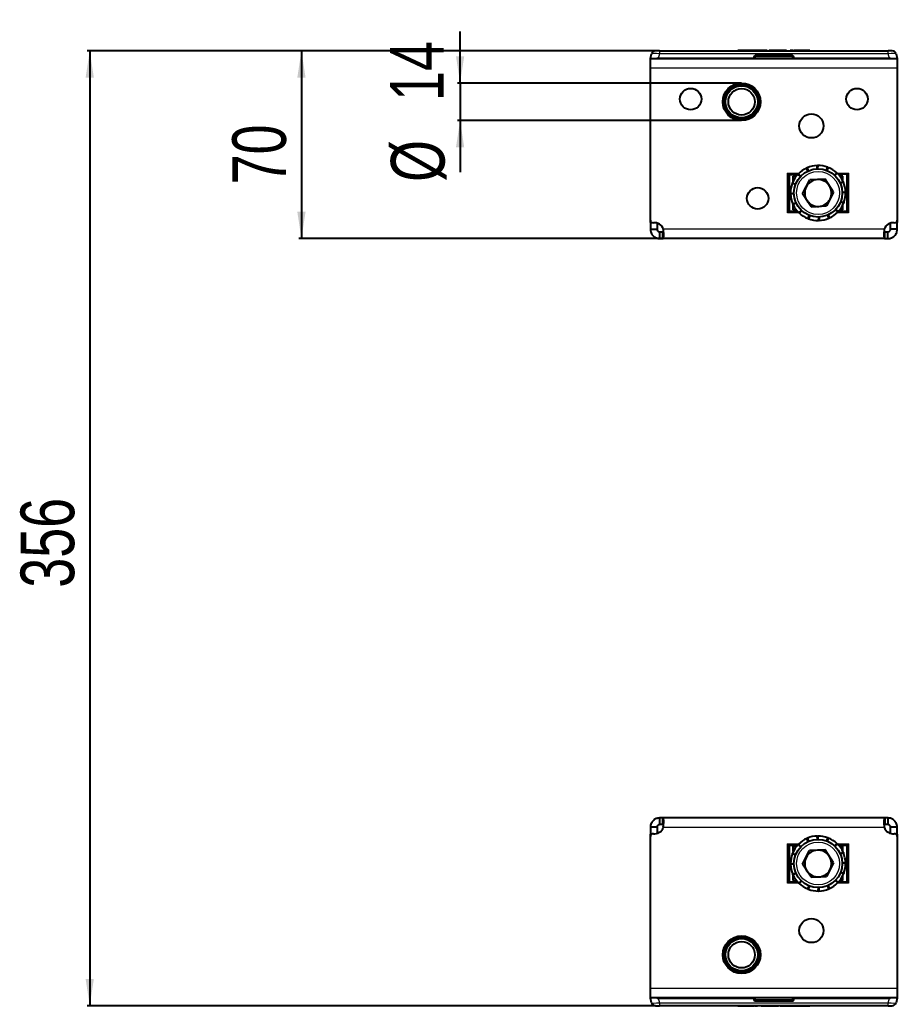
# Model space of a CAD drawing. Header units: millimetres. Extents: x -438 to 3468, y -470 to 660.
# Drawn here: x -438.4 to -111.4, y -469.5 to -101.7 of the extents above; entities that cross this region are included whole.
import ezdxf

# ---------------------------------------------------------------- set-up
doc = ezdxf.new("R2010")
doc.units = ezdxf.units.MM
doc.layers.add('FORMAT', color=7, linetype='Continuous')
doc.styles.add('SLDTEXTSTYLE0', font='TXT', dxfattribs={"width": 0.75})
doc.dimstyles.new('SLDDIMSTYLE0', dxfattribs={"dimtxt": 20, "dimasz": 10, "dimexe": 0, "dimexo": 0.0625, "dimgap": 5, "dimtad": 2, "dimdec": 1, "dimrnd": 1e-09, "dimzin": 12, "dimdsep": 46, "dimtxsty": 'SLDTEXTSTYLE0', "dimsah": 1, "dimcen": 0.09, "dimadec": 0, "dimazin": 3, "dimtfac": 1, "dimtofl": 0, "dimtmove": 0, "dimatfit": 3, "dimfxl": 0, "dimfrac": 2, "dimtolj": 1, "dimtzin": 12, "dimarcsym": 0})
doc.dimstyles.new('SLDDIMSTYLE1', dxfattribs={"dimtxt": 20, "dimasz": 10, "dimexe": 0, "dimexo": 0.0625, "dimgap": 5, "dimtad": 2, "dimdec": 1, "dimrnd": 1e-09, "dimzin": 12, "dimdsep": 46, "dimtxsty": 'SLDTEXTSTYLE0', "dimsah": 1, "dimcen": 0.09, "dimadec": 0, "dimazin": 3, "dimtfac": 1, "dimtmove": 0, "dimatfit": 0, "dimfxl": 0, "dimfrac": 2, "dimtolj": 1, "dimtzin": 12, "dimarcsym": 0})

# ---------------------------------------------------------------- blocks, each defined once
blk = doc.blocks.new('_D_6')
at = {"layer": 'FORMAT'}
for p, q in [((-201.53, -113.3), (-334.43, -113.3)), ((-333.43, -113.3), (-333.43, -183.3)), ((-198.84, -183.3), (-334.43, -183.3))]:
    blk.add_line(p, q, dxfattribs=at)
for points in [[(-333.43, -113.3), (-334.97, -123.3), (-331.89, -123.3)], [(-333.43, -183.3), (-331.89, -173.3), (-334.97, -173.3)]]:
    blk.add_solid(points, dxfattribs=at)
at = {"layer": 'FORMAT', "insert": (-359.21, -163.07), "char_height": 20, "attachment_point": 1, "rotation": 90, "style": 'SLDTEXTSTYLE0'}
blk.add_mtext('70', dxfattribs=at)
blk = doc.blocks.new('_D_7')
at = {"layer": 'FORMAT'}
for p, q in [((-201.53, -113.3), (-413.31, -113.3)), ((-412.31, -113.3), (-412.31, -469.3)), ((-201.53, -469.3), (-413.31, -469.3))]:
    blk.add_line(p, q, dxfattribs=at)
for points in [[(-412.31, -113.3), (-413.85, -123.3), (-410.77, -123.3)], [(-412.31, -469.3), (-410.77, -459.3), (-413.85, -459.3)]]:
    blk.add_solid(points, dxfattribs=at)
at = {"layer": 'FORMAT', "insert": (-438.09, -313.46), "char_height": 20, "attachment_point": 1, "rotation": 90, "style": 'SLDTEXTSTYLE0'}
blk.add_mtext('356', dxfattribs=at)
blk = doc.blocks.new('_D_8')
at = {"layer": 'FORMAT'}
for p, q in [((-274.31, -125.3), (-274.31, -106.07)), ((-169.43, -125.3), (-275.31, -125.3)), ((-274.31, -125.3), (-274.31, -139.3)), ((-169.43, -139.3), (-275.31, -139.3)), ((-274.31, -139.3), (-274.31, -158.53))]:
    blk.add_line(p, q, dxfattribs=at)
for points in [[(-274.31, -125.3), (-272.77, -115.3), (-275.85, -115.3)], [(-274.31, -139.3), (-275.85, -149.3), (-272.77, -149.3)]]:
    blk.add_solid(points, dxfattribs=at)
at = {"layer": 'FORMAT', "char_height": 20, "attachment_point": 1, "rotation": 90, "style": 'SLDTEXTSTYLE0'}
for s, insert in [('14', (-300.39, -131.99)), ('%%c', (-300.09, -162.16))]:
    blk.add_mtext(s, dxfattribs=dict(at, insert=insert))

msp = doc.modelspace()

# ---------------------------------------------------------------- linework, layer by layer
at = {"color": 7, "linetype": 'Continuous', "lineweight": 25}
for p, q in [((-200.07, -113.3), (-201.52, -113.3)), ((-200.07, -113.3), (-114.77, -113.3)), ((-170.85, -113.1), (-170.85, -113.3)), ((-165.19, -113.1), (-165.13, -113.1)), ((-165.13, -113.1), (-165.13, -113.3)), ((-165.13, -113.1), (-164, -113.1)), ((-164, -113.1), (-164, -113.3)), ((-164, -113.1), (-161.34, -113.1)), ((-161.34, -113.1), (-161.34, -113.3)), ((-161.34, -113.1), (-159.85, -113.1)), ((-159.85, -113.1), (-159.85, -113.3)), ((-159.04, -113.07), (-159.04, -113.3)), ((-155.57, -113.1), (-152.74, -113.1)), ((-152.74, -113.1), (-152.74, -113.3)), ((-151.6, -113.1), (-151.6, -113.3)), ((-151.34, -113.1), (-151.34, -113.3)), ((-150.11, -113.1), (-150.11, -113.3)), ((-149.67, -113.1), (-144.43, -113.1)), ((-143.99, -113.1), (-143.99, -113.3)), ((-113.32, -113.3), (-114.77, -113.3)), ((-203.42, -116.1), (-202.97, -114.41)), ((-203.42, -116.3), (-203.42, -116.1)), ((-203.42, -119.8), (-203.42, -116.3)), ((-111.42, -116.3), (-203.42, -116.3)), ((-164.92, -116.1), (-200.52, -116.1)), ((-164.92, -115.6), (-164.92, -116.1)), ((-164.92, -116.3), (-164.92, -116.1)), ((-150.42, -115.1), (-164.42, -115.1)), ((-149.92, -116.1), (-149.92, -115.6)), ((-114.32, -116.1), (-149.92, -116.1)), ((-149.92, -116.3), (-149.92, -116.1)), ((-111.87, -114.41), (-111.42, -116.1)), ((-111.42, -116.1), (-111.42, -116.3)), ((-111.42, -116.3), (-111.42, -119.8)), ((-203.42, -176.4), (-203.42, -119.8)), ((-111.42, -119.8), (-111.42, -176.4)), ((-144.68, -158.12), (-145.2, -156.98)), ((-144.97, -156.88), (-144.57, -158.07)), ((-141.26, -157.3), (-141.31, -156.05)), ((-141.06, -156.05), (-141.14, -157.3)), ((-137.8, -157.86), (-137.36, -156.68)), ((-137.13, -156.77), (-137.68, -157.9)), ((-151.92, -159.3), (-152.27, -158.95)), ((-151.92, -159.3), (-151.92, -173.3)), ((-148.41, -159.3), (-151.92, -159.3)), ((-151.57, -159.65), (-151.92, -159.3)), ((-150.17, -161.88), (-150.17, -160)), ((-149.01, -160), (-150.17, -160)), ((-147.52, -160.18), (-148.44, -159.33)), ((-148.27, -159.15), (-147.44, -160.09)), ((-147.92, -159.55), (-147.92, -159.81)), ((-146.69, -166.58), (-144.05, -161.44)), ((-138.28, -161.16), (-144.05, -161.44)), ((-135.15, -166.02), (-138.28, -161.16)), ((-134.8, -159.69), (-133.96, -158.78)), ((-133.77, -158.95), (-134.71, -159.78)), ((-129.92, -159.3), (-133.43, -159.3)), ((-131.67, -160), (-132.84, -160)), ((-131.67, -161.88), (-131.67, -160)), ((-129.57, -158.95), (-129.92, -159.3)), ((-129.92, -159.3), (-129.92, -173.3)), ((-149.36, -163.17), (-150.53, -162.74)), ((-150.44, -162.5), (-149.32, -163.05)), ((-132.74, -162.54), (-131.61, -162.02)), ((-131.51, -162.24), (-132.69, -162.65)), ((-151.17, -166.44), (-149.92, -166.51)), ((-149.92, -166.64), (-151.16, -166.69)), ((-143.56, -171.43), (-146.69, -166.58)), ((-135.15, -166.02), (-137.8, -171.15)), ((-131.93, -165.95), (-130.68, -165.91)), ((-130.67, -166.16), (-131.92, -166.08)), ((-150.34, -170.35), (-149.15, -169.94)), ((-149.1, -170.06), (-150.24, -170.58)), ((-150.17, -172.6), (-150.17, -170.71)), ((-150.17, -172.6), (-149.01, -172.6)), ((-148.07, -173.64), (-147.13, -172.81)), ((-143.56, -171.43), (-137.8, -171.15)), ((-133.57, -173.44), (-134.41, -172.51)), ((-134.32, -172.41), (-133.4, -173.26)), ((-133.92, -173.05), (-133.92, -172.78)), ((-132.84, -172.6), (-131.67, -172.6)), ((-131.4, -170.09), (-132.53, -169.54)), ((-132.48, -169.42), (-131.31, -169.86)), ((-131.67, -172.6), (-131.67, -170.71)), ((-203.42, -177.29), (-203.42, -176.4)), ((-151.92, -173.3), (-152.27, -173.65)), ((-151.57, -172.95), (-151.92, -173.3)), ((-151.92, -173.3), (-148.41, -173.3)), ((-147.04, -172.9), (-147.89, -173.82)), ((-144.71, -175.82), (-144.16, -174.69)), ((-144.05, -174.74), (-144.48, -175.91)), ((-140.78, -176.55), (-140.7, -175.29)), ((-140.58, -175.29), (-140.53, -176.54)), ((-136.87, -175.71), (-137.28, -174.53)), ((-137.16, -174.47), (-136.64, -175.61)), ((-129.92, -173.3), (-133.43, -173.3)), ((-129.92, -173.3), (-130.27, -172.95)), ((-129.57, -173.65), (-129.92, -173.3)), ((-111.42, -176.4), (-111.42, -177.29)), ((-203.42, -177.29), (-203.42, -179.8)), ((-203.42, -179.8), (-200.92, -179.8)), ((-200.92, -177.51), (-200.92, -179.8)), ((-113.92, -179.8), (-113.92, -177.51)), ((-111.42, -179.8), (-113.92, -179.8)), ((-111.42, -179.8), (-111.42, -177.29)), ((-199.92, -183.3), (-199.92, -180.8)), ((-199.92, -180.8), (-198.83, -180.8)), ((-199.92, -183.3), (-198.83, -183.3)), ((-198.83, -183.3), (-198.83, -180.8)), ((-116.01, -183.3), (-198.83, -183.3)), ((-116.01, -183.3), (-116.01, -180.8)), ((-116.01, -180.8), (-114.92, -180.8)), ((-116.01, -183.3), (-114.92, -183.3)), ((-114.92, -183.3), (-114.92, -180.8)), ((-199.92, -401.8), (-199.92, -399.3)), ((-198.83, -399.3), (-199.92, -399.3)), ((-198.83, -401.8), (-198.83, -399.3)), ((-116.01, -399.3), (-198.83, -399.3)), ((-116.01, -399.3), (-116.01, -401.8)), ((-114.92, -399.3), (-116.01, -399.3)), ((-114.92, -399.3), (-114.92, -401.8)), ((-200.92, -402.8), (-203.42, -402.8)), ((-203.42, -402.8), (-203.42, -405.3)), ((-200.92, -402.8), (-200.92, -405.08)), ((-198.83, -401.8), (-199.92, -401.8)), ((-114.92, -401.8), (-116.01, -401.8)), ((-111.42, -402.8), (-113.92, -402.8)), ((-113.92, -405.08), (-113.92, -402.8)), ((-111.42, -405.3), (-111.42, -402.8)), ((-203.42, -406.2), (-203.42, -405.3)), ((-203.42, -462.8), (-203.42, -406.2)), ((-144.61, -408.09), (-145.12, -406.95)), ((-144.89, -406.85), (-144.49, -408.04)), ((-141.19, -407.3), (-141.22, -406.05)), ((-140.97, -406.05), (-141.06, -407.3)), ((-137.72, -407.88), (-137.28, -406.72)), ((-137.05, -406.81), (-137.61, -407.93)), ((-111.42, -405.3), (-111.42, -406.2)), ((-111.42, -406.2), (-111.42, -462.8)), ((-151.92, -409.3), (-152.27, -408.95)), ((-151.92, -409.3), (-151.92, -423.3)), ((-148.41, -409.3), (-151.92, -409.3)), ((-151.57, -409.65), (-151.92, -409.3)), ((-150.17, -411.88), (-150.17, -410)), ((-149.01, -410), (-150.17, -410)), ((-147.47, -410.12), (-148.38, -409.27)), ((-148.27, -409.3), (-148.35, -409.3)), ((-148.21, -409.09), (-147.38, -410.03)), ((-147.92, -409.55), (-147.92, -409.7)), ((-147.34, -409.99), (-147.92, -409.65)), ((-147.35, -410), (-147.6, -410)), ((-146.69, -416.6), (-144.07, -411.46)), ((-138.3, -411.15), (-144.07, -411.46)), ((-135.16, -415.99), (-138.3, -411.15)), ((-134.75, -409.75), (-133.89, -408.84)), ((-133.71, -409.01), (-134.66, -409.83)), ((-133.43, -409.3), (-129.92, -409.3)), ((-131.67, -410), (-132.84, -410)), ((-131.67, -411.88), (-131.67, -410)), ((-129.92, -409.3), (-130.27, -409.65)), ((-129.57, -408.95), (-129.92, -409.3)), ((-129.92, -409.3), (-129.92, -423.3)), ((-149.33, -413.1), (-150.5, -412.65)), ((-150.41, -412.42), (-149.29, -412.98)), ((-132.71, -412.61), (-131.57, -412.1)), ((-131.47, -412.33), (-132.66, -412.72)), ((-151.17, -416.35), (-149.92, -416.44)), ((-149.92, -416.56), (-151.17, -416.6)), ((-143.54, -421.44), (-146.69, -416.6)), ((-135.16, -415.99), (-137.78, -421.14)), ((-131.93, -416.03), (-130.68, -415.99)), ((-130.67, -416.24), (-131.92, -416.16)), ((-151.57, -422.95), (-151.92, -423.3)), ((-150.37, -420.27), (-149.18, -419.87)), ((-149.13, -419.98), (-150.27, -420.5)), ((-150.17, -422.6), (-150.17, -420.71)), ((-150.17, -422.6), (-149.01, -422.6)), ((-148.13, -423.58), (-147.19, -422.76)), ((-147.1, -422.85), (-147.95, -423.75)), ((-143.54, -421.44), (-137.78, -421.14)), ((-134.5, -422.61), (-133.92, -422.94)), ((-134.49, -422.6), (-134.24, -422.6)), ((-133.64, -423.51), (-134.46, -422.56)), ((-134.37, -422.47), (-133.46, -423.33)), ((-133.92, -423.05), (-133.92, -422.9)), ((-132.84, -422.6), (-131.67, -422.6)), ((-131.43, -420.17), (-132.55, -419.61)), ((-132.51, -419.49), (-131.34, -419.94)), ((-131.67, -422.6), (-131.67, -420.71)), ((-129.92, -423.3), (-130.27, -422.95)), ((-151.92, -423.3), (-152.27, -423.65)), ((-151.92, -423.3), (-148.41, -423.3)), ((-144.8, -425.79), (-144.24, -424.66)), ((-144.12, -424.71), (-144.56, -425.88)), ((-140.87, -426.55), (-140.78, -425.3)), ((-140.66, -425.29), (-140.62, -426.54)), ((-136.95, -425.75), (-137.35, -424.56)), ((-137.23, -424.51), (-136.72, -425.65)), ((-133.5, -423.3), (-133.57, -423.3)), ((-129.92, -423.3), (-133.43, -423.3)), ((-129.57, -423.65), (-129.92, -423.3)), ((-203.42, -466.3), (-203.42, -462.8)), ((-111.42, -462.8), (-111.42, -466.3)), ((-203.42, -466.5), (-203.42, -466.3)), ((-203.42, -466.3), (-111.42, -466.3)), ((-202.97, -468.18), (-203.42, -466.5)), ((-200.52, -466.5), (-164.92, -466.5)), ((-164.92, -466.3), (-164.92, -466.5)), ((-164.92, -466.5), (-164.92, -467)), ((-149.92, -466.3), (-149.92, -466.5)), ((-149.92, -467), (-149.92, -466.5)), ((-149.92, -466.5), (-114.32, -466.5)), ((-111.42, -466.5), (-111.87, -468.18)), ((-111.42, -466.3), (-111.42, -466.5)), ((-201.52, -469.3), (-200.07, -469.3)), ((-114.77, -469.3), (-200.07, -469.3)), ((-170.85, -469.5), (-170.85, -469.3)), ((-165.17, -469.5), (-170.41, -469.5)), ((-164.74, -469.5), (-164.74, -469.3)), ((-164.42, -467.5), (-150.42, -467.5)), ((-163.5, -469.5), (-163.5, -469.3)), ((-163.25, -469.5), (-163.25, -469.3)), ((-162.1, -469.5), (-162.1, -469.3)), ((-159.28, -469.5), (-162.1, -469.5)), ((-155.81, -469.52), (-155.81, -469.3)), ((-155, -469.5), (-155, -469.3)), ((-153.51, -469.5), (-155, -469.5)), ((-153.51, -469.5), (-153.51, -469.3)), ((-150.84, -469.5), (-153.51, -469.5)), ((-150.84, -469.5), (-150.84, -469.3)), ((-149.71, -469.5), (-150.84, -469.5)), ((-149.71, -469.5), (-149.71, -469.3)), ((-149.65, -469.5), (-149.71, -469.5)), ((-143.99, -469.5), (-143.99, -469.3)), ((-114.77, -469.3), (-113.32, -469.3))]:
    msp.add_line(p, q, dxfattribs=at)
at = {"color": 8, "linetype": 'Continuous', "lineweight": 18}
for p, q in [((-200.07, -113.3), (-200.07, -114.41)), ((-168.74, -113.1), (-168.74, -113.3)), ((-157.93, -113.1), (-157.93, -113.3)), ((-155.57, -113.1), (-155.57, -113.3)), ((-149.67, -113.1), (-149.67, -113.3)), ((-144.43, -113.1), (-144.43, -113.3)), ((-114.77, -114.41), (-114.77, -113.3)), ((-200.07, -114.41), (-200.52, -116.1)), ((-114.77, -114.41), (-200.07, -114.41)), ((-164.42, -115.6), (-164.92, -115.6)), ((-164.42, -115.6), (-164.42, -115.1)), ((-164.42, -115.6), (-164.42, -116.3)), ((-150.42, -115.6), (-164.42, -115.6)), ((-150.42, -115.6), (-150.42, -115.1)), ((-150.42, -116.3), (-150.42, -115.6)), ((-150.42, -115.6), (-149.92, -115.6)), ((-114.32, -116.1), (-114.77, -114.41)), ((-111.42, -119.8), (-203.42, -119.8)), ((-152.27, -173.65), (-152.27, -158.95)), ((-152.27, -158.95), (-148.07, -158.95)), ((-148.72, -159.65), (-151.57, -159.65)), ((-151.57, -159.65), (-151.57, -172.95)), ((-134.11, -158.95), (-129.57, -158.95)), ((-130.27, -172.95), (-130.27, -159.3)), ((-129.57, -158.95), (-129.57, -173.65)), ((-147.73, -173.65), (-152.27, -173.65)), ((-151.57, -172.95), (-148.72, -172.95)), ((-129.57, -173.65), (-133.78, -173.65)), ((-133.12, -172.95), (-130.27, -172.95)), ((-202.86, -177.29), (-203.42, -177.29)), ((-116.25, -179.8), (-198.59, -179.8)), ((-111.42, -177.29), (-111.98, -177.29)), ((-198.59, -402.8), (-116.25, -402.8)), ((-203.42, -405.3), (-202.86, -405.3)), ((-111.98, -405.3), (-111.42, -405.3)), ((-152.27, -408.95), (-148.07, -408.95)), ((-152.27, -423.65), (-152.27, -408.95)), ((-148.72, -409.65), (-151.57, -409.65)), ((-151.57, -409.65), (-151.57, -422.95)), ((-133.99, -408.95), (-129.57, -408.95)), ((-130.27, -409.65), (-133.12, -409.65)), ((-130.27, -422.95), (-130.27, -409.65)), ((-129.57, -408.95), (-129.57, -423.65)), ((-151.57, -422.95), (-148.72, -422.95)), ((-133.12, -422.95), (-130.27, -422.95)), ((-147.85, -423.65), (-152.27, -423.65)), ((-129.57, -423.65), (-133.78, -423.65)), ((-203.42, -462.8), (-111.42, -462.8)), ((-200.52, -466.5), (-200.07, -468.18)), ((-164.42, -467), (-164.92, -467)), ((-164.42, -466.3), (-164.42, -467)), ((-164.42, -467), (-164.42, -467.5)), ((-164.42, -467), (-150.42, -467)), ((-150.42, -467), (-150.42, -466.3)), ((-150.42, -467), (-149.92, -467)), ((-150.42, -467), (-150.42, -467.5)), ((-114.77, -468.18), (-114.32, -466.5)), ((-200.07, -468.18), (-114.77, -468.18)), ((-200.07, -468.18), (-200.07, -469.3)), ((-170.41, -469.5), (-170.41, -469.3)), ((-165.17, -469.5), (-165.17, -469.3)), ((-159.28, -469.5), (-159.28, -469.3)), ((-156.91, -469.5), (-156.91, -469.3)), ((-146.1, -469.5), (-146.1, -469.3)), ((-114.77, -469.3), (-114.77, -468.18))]:
    msp.add_line(p, q, dxfattribs=at)
at = {"color": 7, "linetype": 'Continuous', "lineweight": 25}
for centre, radius in [((-188.42, -131.3), 4), ((-169.42, -132.3), 7), ((-169.42, -132.3), 6.5), ((-169.42, -132.3), 6), ((-169.42, -132.3), 4.93), ((-126.42, -131.3), 4), ((-143.42, -141.3), 4.5), ((-140.92, -166.3), 9), ((-163.42, -168.3), 4), ((-140.92, -416.3), 9), ((-143.42, -441.3), 4.5), ((-169.42, -450.3), 7), ((-169.42, -450.3), 6.5), ((-169.42, -450.3), 6), ((-169.42, -450.3), 4.93)]:
    msp.add_circle(centre, radius, dxfattribs=at)
at = {"color": 8, "linetype": 'Continuous', "lineweight": 18}
for centre, radius in [((-169.42, -132.3), 6.25), ((-140.92, -166.3), 8), ((-140.92, -416.3), 8), ((-169.42, -450.3), 6.25)]:
    msp.add_circle(centre, radius, dxfattribs=at)
at = {"color": 7, "linetype": 'Continuous', "lineweight": 25}
for centre, radius, start, end in [((-201.52, -114.8), 1.5, 90, 165), ((-113.32, -114.8), 1.5, 15, 90), ((-164.42, -115.6), 0.5, 90, 180), ((-150.42, -115.6), 0.5, 0, 90), ((-140.92, -166.3), 10.25, 114.6828, 135.7869), ((-140.92, -166.3), 10.25, 92.1828, 113.2869), ((-140.92, -166.3), 10.25, 69.6828, 90.7869), ((-140.92, -166.3), 10.25, 47.1828, 68.2869), ((-140.92, -166.3), 10.25, 137.1828, 158.2869), ((-140.92, -166.3), 5, 92.7878, 152.7878), ((-140.92, -166.3), 5, 32.7878, 92.7878), ((-140.92, -166.3), 10.25, 24.6828, 45.7869), ((-140.92, -166.3), 10.25, 159.6828, 180.7869), ((-140.92, -166.3), 5, 152.7878, 212.7878), ((-140.92, -166.3), 5, 332.7878, 32.7878), ((-140.92, -166.3), 10.25, 2.1828, 23.2869), ((-140.92, -166.3), 10.25, 182.1828, 203.2869), ((-140.92, -166.3), 5, 212.7878, 272.7878), ((-140.92, -166.3), 5, 272.7878, 332.7878), ((-140.92, -166.3), 10.25, 339.6828, 0.7869), ((-140.92, -166.3), 10.25, 204.6828, 225.7869), ((-140.92, -166.3), 10.25, 317.1828, 338.2869), ((-202.42, -176.4), 1, 180, 276.3794), ((-140.92, -166.3), 10.25, 227.1828, 248.2869), ((-140.92, -166.3), 10.25, 249.6828, 270.7869), ((-140.92, -166.3), 10.25, 272.1828, 293.2869), ((-140.92, -166.3), 10.25, 294.6828, 315.7869), ((-112.42, -176.4), 1, 263.6206, 0), ((-201.92, -180.87), 3.5, 17.8253, 96.3794), ((-112.92, -180.87), 3.5, 83.6206, 162.1747), ((-201.92, -401.73), 3.5, 263.6206, 342.1747), ((-112.92, -401.73), 3.5, 197.8253, 276.3794), ((-202.42, -406.2), 1, 83.6206, 180), ((-140.92, -416.3), 10.25, 114.1868, 135.2909), ((-140.92, -416.3), 10.25, 91.6868, 112.7909), ((-140.92, -416.3), 10.25, 69.1868, 90.2909), ((-140.92, -416.3), 10.25, 46.6868, 67.7909), ((-112.42, -406.2), 1, 0, 96.3794), ((-140.92, -416.3), 10.25, 136.6868, 157.7909), ((-140.92, -416.3), 5, 93.0175, 153.0175), ((-140.92, -416.3), 5, 33.0175, 93.0175), ((-140.92, -416.3), 10.25, 24.1868, 45.2909), ((-140.92, -416.3), 10.25, 159.1868, 180.2909), ((-140.92, -416.3), 5, 153.0175, 213.0175), ((-140.92, -416.3), 5, 333.0175, 33.0175), ((-140.92, -416.3), 10.25, 1.6868, 22.7909), ((-140.92, -416.3), 10.25, 181.6868, 202.7909), ((-140.92, -416.3), 5, 213.0175, 273.0175), ((-140.92, -416.3), 5, 273.0175, 333.0175), ((-140.92, -416.3), 10.25, 339.1868, 0.2909), ((-140.92, -416.3), 10.25, 204.1868, 225.2909), ((-140.92, -416.3), 10.25, 316.6868, 337.7909), ((-140.92, -416.3), 10.25, 226.6868, 247.7909), ((-140.92, -416.3), 10.25, 249.1868, 270.2909), ((-140.92, -416.3), 10.25, 271.6868, 292.7909), ((-140.92, -416.3), 10.25, 294.1868, 315.2909), ((-164.42, -467), 0.5, 180, 270), ((-150.42, -467), 0.5, 270, 0), ((-201.52, -467.8), 1.5, 195, 270), ((-113.32, -467.8), 1.5, 270, 345)]:
    msp.add_arc(centre, radius, start, end, dxfattribs=at)
at = {"color": 8, "linetype": 'Continuous', "lineweight": 18}
for centre, major_axis, start_param, end_param in [((-199.97, -114.8), (3, -0.38), 1.621093, 3.124852), ((-114.88, -114.8), (3, 0.38), 0.016741, 1.520499), ((-199.97, -467.8), (3, 0.38), 3.158333, 4.662092), ((-114.88, -467.8), (3, -0.38), 4.762686, 6.266445)]:
    msp.add_ellipse(centre, major_axis=major_axis, ratio=0.123038, start_param=start_param, end_param=end_param, dxfattribs=at)
at = {"color": 7, "linetype": 'Continuous', "lineweight": 25}
for centre, major_axis, start_param, end_param in [((-203.42, -127.69), (3.1, 11.57), 0.067037, 0.253072), ((-111.42, -127.69), (-3.1, 11.57), 6.030113, 6.216148), ((-203.42, -454.91), (3.1, -11.57), 6.030113, 6.216148), ((-111.42, -454.91), (-3.1, -11.57), 0.067037, 0.253072)]:
    msp.add_ellipse(centre, major_axis=major_axis, ratio=0.250563, start_param=start_param, end_param=end_param, dxfattribs=at)
for points, knots in [([(-170.85, -113.1), (-170.48, -113.1), (-169.79, -113.1), (-169.07, -113.1), (-168.74, -113.1)], [0, 0, 0, 0, 0.5368, 1, 1, 1, 1]), ([(-168.74, -113.1), (-168.24, -113.1), (-167.3, -113.1), (-166.11, -113.1), (-165.38, -113.1), (-165.2, -113.1), (-165.19, -113.1)], [0, 0, 0, 0, 0.381983, 0.713352, 0.984017, 1, 1, 1, 1]), ([(-159.02, -113.1), (-159.02, -113.1), (-159.05, -113.1), (-158.89, -113.1), (-158.53, -113.1), (-158.14, -113.1), (-157.93, -113.1)], [0, 0, 0, 0, 0.061615, 0.333035, 0.637399, 1, 1, 1, 1]), ([(-157.93, -113.1), (-157.77, -113.1), (-157.41, -113.1), (-156.61, -113.1), (-155.98, -113.1), (-155.57, -113.1)], [0, 0, 0, 0, 0.216742, 0.489643, 1, 1, 1, 1]), ([(-151.34, -113.1), (-151.29, -113.1), (-151.18, -113.1), (-150.88, -113.1), (-150.6, -113.1), (-150.39, -113.1), (-150.33, -113.1)], [0, 0, 0, 0, 0.255277, 0.538303, 0.854078, 1, 1, 1, 1]), ([(-151.17, -113.1), (-151.05, -113.1), (-150.81, -113.1), (-150.51, -113.1), (-150.33, -113.1), (-150.33, -113.1)], [0, 0, 0, 0, 0.466249, 0.997338, 1, 1, 1, 1]), ([(-150.11, -113.1), (-150.1, -113.1), (-150.08, -113.1), (-149.97, -113.1), (-149.83, -113.1), (-149.72, -113.1), (-149.67, -113.1)], [0, 0, 0, 0, 0.285248, 0.560563, 0.777151, 1, 1, 1, 1]), ([(-144.43, -113.1), (-144.36, -113.1), (-144.24, -113.1), (-144.1, -113.1), (-144.01, -113.1), (-144, -113.1), (-143.99, -113.1)], [0, 0, 0, 0, 0.281303, 0.555629, 0.773878, 1, 1, 1, 1]), ([(-145.2, -156.98), (-145.16, -156.97), (-145.11, -156.94), (-145.03, -156.91), (-144.99, -156.89), (-144.97, -156.88)], [0, 0, 0, 0, 0.499981, 0.749988, 1, 1, 1, 1]), ([(-141.31, -156.05), (-141.27, -156.05), (-141.21, -156.05), (-141.12, -156.05), (-141.08, -156.05), (-141.06, -156.05)], [0, 0, 0, 0, 0.499981, 0.749988, 1, 1, 1, 1]), ([(-137.36, -156.68), (-137.32, -156.7), (-137.27, -156.72), (-137.19, -156.75), (-137.15, -156.77), (-137.13, -156.77)], [0, 0, 0, 0, 0.499981, 0.749988, 1, 1, 1, 1]), ([(-148.44, -159.33), (-148.41, -159.3), (-148.37, -159.25), (-148.31, -159.19), (-148.28, -159.16), (-148.27, -159.15)], [0, 0, 0, 0, 0.4999808, 0.7499881, 1, 1, 1, 1]), ([(-133.96, -158.78), (-133.92, -158.81), (-133.88, -158.85), (-133.82, -158.91), (-133.79, -158.94), (-133.77, -158.95)], [0, 0, 0, 0, 0.4999808, 0.7499881, 1, 1, 1, 1]), ([(-150.53, -162.74), (-150.52, -162.7), (-150.5, -162.64), (-150.47, -162.56), (-150.45, -162.52), (-150.44, -162.5)], [0, 0, 0, 0, 0.499981, 0.749988, 1, 1, 1, 1]), ([(-131.61, -162.02), (-131.59, -162.05), (-131.57, -162.11), (-131.53, -162.19), (-131.51, -162.23), (-131.51, -162.24)], [0, 0, 0, 0, 0.499981, 0.749988, 1, 1, 1, 1]), ([(-151.16, -166.69), (-151.17, -166.65), (-151.17, -166.58), (-151.17, -166.5), (-151.17, -166.46), (-151.17, -166.44)], [0, 0, 0, 0, 0.499981, 0.749988, 1, 1, 1, 1]), ([(-130.68, -165.91), (-130.68, -165.95), (-130.68, -166.01), (-130.67, -166.09), (-130.67, -166.14), (-130.67, -166.16)], [0, 0, 0, 0, 0.499981, 0.749988, 1, 1, 1, 1]), ([(-150.24, -170.58), (-150.25, -170.54), (-150.28, -170.48), (-150.31, -170.41), (-150.33, -170.37), (-150.34, -170.35)], [0, 0, 0, 0, 0.499981, 0.749988, 1, 1, 1, 1]), ([(-131.31, -169.86), (-131.32, -169.89), (-131.35, -169.95), (-131.38, -170.03), (-131.39, -170.07), (-131.4, -170.09)], [0, 0, 0, 0, 0.499981, 0.749988, 1, 1, 1, 1]), ([(-147.89, -173.82), (-147.92, -173.79), (-147.96, -173.74), (-148.02, -173.69), (-148.05, -173.66), (-148.07, -173.64)], [0, 0, 0, 0, 0.499981, 0.749988, 1, 1, 1, 1]), ([(-144.48, -175.91), (-144.52, -175.89), (-144.58, -175.87), (-144.66, -175.84), (-144.69, -175.83), (-144.71, -175.82)], [0, 0, 0, 0, 0.499981, 0.749988, 1, 1, 1, 1]), ([(-140.53, -176.54), (-140.57, -176.54), (-140.64, -176.54), (-140.72, -176.54), (-140.76, -176.55), (-140.78, -176.55)], [0, 0, 0, 0, 0.499981, 0.749988, 1, 1, 1, 1]), ([(-136.64, -175.61), (-136.68, -175.63), (-136.74, -175.65), (-136.81, -175.69), (-136.85, -175.7), (-136.87, -175.71)], [0, 0, 0, 0, 0.499981, 0.749988, 1, 1, 1, 1]), ([(-133.4, -173.26), (-133.43, -173.29), (-133.47, -173.34), (-133.53, -173.4), (-133.56, -173.43), (-133.57, -173.44)], [0, 0, 0, 0, 0.499981, 0.749988, 1, 1, 1, 1]), ([(-203.42, -179.8), (-203.4, -180.11), (-203.35, -180.7), (-202.95, -181.65), (-202.24, -182.52), (-201.14, -183.17), (-200.34, -183.25), (-199.92, -183.3)], [0, 0, 0, 0, 0.17084, 0.319217, 0.548103, 0.767822, 1, 1, 1, 1]), ([(-200.92, -179.8), (-200.91, -179.89), (-200.9, -180.05), (-200.81, -180.28), (-200.69, -180.44), (-200.56, -180.57), (-200.42, -180.67), (-200.2, -180.77), (-200.04, -180.79), (-199.92, -180.8)], [0, 0, 0, 0, 0.154359, 0.287283, 0.400435, 0.496544, 0.604314, 0.723151, 1, 1, 1, 1]), ([(-198.83, -183.3), (-198.78, -183.28), (-198.68, -183.25), (-198.54, -182.96), (-198.43, -182.5), (-198.42, -181.87), (-198.44, -181.26), (-198.49, -180.55), (-198.56, -180.05), (-198.59, -179.8)], [0, 0, 0, 0, 0.144067, 0.271276, 0.474907, 0.597997, 0.726338, 0.860245, 1, 1, 1, 1]), ([(-116.25, -179.8), (-116.28, -180.09), (-116.34, -180.64), (-116.41, -181.55), (-116.43, -182.43), (-116.29, -183.15), (-116.11, -183.25), (-116.01, -183.3)], [0, 0, 0, 0, 0.16069, 0.301312, 0.521951, 0.753573, 1, 1, 1, 1]), ([(-114.92, -180.8), (-114.79, -180.78), (-114.58, -180.76), (-114.31, -180.6), (-114.13, -180.43), (-114.02, -180.24), (-113.94, -180.03), (-113.93, -179.88), (-113.92, -179.8)], [0, 0, 0, 0, 0.296302, 0.497469, 0.615497, 0.73607, 0.863114, 1, 1, 1, 1]), ([(-114.92, -183.3), (-114.47, -183.25), (-113.66, -183.16), (-112.75, -182.59), (-112.16, -181.99), (-111.76, -181.36), (-111.48, -180.61), (-111.44, -180.07), (-111.42, -179.8)], [0, 0, 0, 0, 0.254149, 0.448213, 0.574908, 0.708872, 0.850468, 1, 1, 1, 1]), ([(-199.92, -399.3), (-200.38, -399.35), (-201.18, -399.44), (-202.09, -400.01), (-202.68, -400.61), (-203.08, -401.24), (-203.37, -401.98), (-203.4, -402.52), (-203.42, -402.8)], [0, 0, 0, 0, 0.2541487, 0.4482127, 0.5749082, 0.7088724, 0.8504677, 1, 1, 1, 1]), ([(-198.59, -402.8), (-198.56, -402.5), (-198.5, -401.95), (-198.43, -401.05), (-198.41, -400.17), (-198.55, -399.44), (-198.74, -399.35), (-198.83, -399.3)], [0, 0, 0, 0, 0.16069, 0.301312, 0.521951, 0.753573, 1, 1, 1, 1]), ([(-116.01, -399.3), (-116.06, -399.31), (-116.16, -399.35), (-116.31, -399.63), (-116.41, -400.09), (-116.43, -400.72), (-116.41, -401.33), (-116.35, -402.04), (-116.29, -402.54), (-116.25, -402.8)], [0, 0, 0, 0, 0.144067, 0.271276, 0.474907, 0.597997, 0.726338, 0.860245, 1, 1, 1, 1]), ([(-111.42, -402.8), (-111.45, -402.48), (-111.49, -401.89), (-111.89, -400.94), (-112.6, -400.08), (-113.7, -399.42), (-114.51, -399.34), (-114.92, -399.3)], [0, 0, 0, 0, 0.17084, 0.319217, 0.548103, 0.767822, 1, 1, 1, 1]), ([(-199.92, -401.8), (-200.05, -401.81), (-200.26, -401.83), (-200.53, -401.99), (-200.71, -402.17), (-200.83, -402.35), (-200.91, -402.57), (-200.92, -402.72), (-200.92, -402.8)], [0, 0, 0, 0, 0.296302, 0.497469, 0.615497, 0.73607, 0.863114, 1, 1, 1, 1]), ([(-113.92, -402.8), (-113.93, -402.71), (-113.94, -402.54), (-114.03, -402.32), (-114.15, -402.15), (-114.28, -402.02), (-114.42, -401.93), (-114.64, -401.82), (-114.81, -401.81), (-114.92, -401.8)], [0, 0, 0, 0, 0.154359, 0.287283, 0.400435, 0.496544, 0.604314, 0.723151, 1, 1, 1, 1]), ([(-145.12, -406.95), (-145.08, -406.93), (-145.03, -406.9), (-144.95, -406.87), (-144.91, -406.86), (-144.89, -406.85)], [0, 0, 0, 0, 0.499981, 0.749988, 1, 1, 1, 1]), ([(-141.22, -406.05), (-141.18, -406.05), (-141.12, -406.05), (-141.04, -406.05), (-140.99, -406.05), (-140.97, -406.05)], [0, 0, 0, 0, 0.499981, 0.749988, 1, 1, 1, 1]), ([(-137.28, -406.72), (-137.24, -406.73), (-137.18, -406.75), (-137.11, -406.78), (-137.07, -406.8), (-137.05, -406.81)], [0, 0, 0, 0, 0.499981, 0.749988, 1, 1, 1, 1]), ([(-148.38, -409.27), (-148.35, -409.24), (-148.31, -409.19), (-148.25, -409.13), (-148.22, -409.1), (-148.21, -409.09)], [0, 0, 0, 0, 0.4999808, 0.7499881, 1, 1, 1, 1]), ([(-133.89, -408.84), (-133.86, -408.87), (-133.81, -408.91), (-133.76, -408.97), (-133.73, -409), (-133.71, -409.01)], [0, 0, 0, 0, 0.499981, 0.749988, 1, 1, 1, 1]), ([(-150.5, -412.65), (-150.49, -412.62), (-150.47, -412.56), (-150.43, -412.48), (-150.42, -412.44), (-150.41, -412.42)], [0, 0, 0, 0, 0.499981, 0.749988, 1, 1, 1, 1]), ([(-131.57, -412.1), (-131.55, -412.14), (-131.53, -412.19), (-131.5, -412.27), (-131.48, -412.31), (-131.47, -412.33)], [0, 0, 0, 0, 0.499981, 0.749988, 1, 1, 1, 1]), ([(-151.17, -416.6), (-151.17, -416.56), (-151.17, -416.49), (-151.17, -416.41), (-151.17, -416.37), (-151.17, -416.35)], [0, 0, 0, 0, 0.499981, 0.749988, 1, 1, 1, 1]), ([(-130.68, -415.99), (-130.67, -416.04), (-130.67, -416.1), (-130.67, -416.18), (-130.67, -416.22), (-130.67, -416.24)], [0, 0, 0, 0, 0.499981, 0.749988, 1, 1, 1, 1]), ([(-150.27, -420.5), (-150.29, -420.46), (-150.31, -420.4), (-150.35, -420.32), (-150.36, -420.29), (-150.37, -420.27)], [0, 0, 0, 0, 0.499981, 0.749988, 1, 1, 1, 1]), ([(-131.34, -419.94), (-131.36, -419.98), (-131.38, -420.04), (-131.41, -420.11), (-131.42, -420.15), (-131.43, -420.17)], [0, 0, 0, 0, 0.499981, 0.749988, 1, 1, 1, 1]), ([(-147.95, -423.75), (-147.98, -423.73), (-148.03, -423.68), (-148.09, -423.63), (-148.12, -423.6), (-148.13, -423.58)], [0, 0, 0, 0, 0.499981, 0.749988, 1, 1, 1, 1]), ([(-144.56, -425.88), (-144.6, -425.86), (-144.66, -425.84), (-144.74, -425.81), (-144.78, -425.79), (-144.8, -425.79)], [0, 0, 0, 0, 0.499981, 0.749988, 1, 1, 1, 1]), ([(-140.62, -426.54), (-140.66, -426.54), (-140.72, -426.54), (-140.81, -426.55), (-140.85, -426.55), (-140.87, -426.55)], [0, 0, 0, 0, 0.4999808, 0.7499881, 1, 1, 1, 1]), ([(-136.72, -425.65), (-136.76, -425.66), (-136.82, -425.69), (-136.89, -425.72), (-136.93, -425.74), (-136.95, -425.75)], [0, 0, 0, 0, 0.499981, 0.749988, 1, 1, 1, 1]), ([(-133.46, -423.33), (-133.49, -423.36), (-133.54, -423.4), (-133.59, -423.46), (-133.62, -423.49), (-133.64, -423.51)], [0, 0, 0, 0, 0.4999808, 0.7499881, 1, 1, 1, 1]), ([(-170.41, -469.5), (-170.48, -469.5), (-170.61, -469.5), (-170.75, -469.5), (-170.83, -469.5), (-170.84, -469.5), (-170.85, -469.5)], [0, 0, 0, 0, 0.281303, 0.555629, 0.773878, 1, 1, 1, 1]), ([(-164.74, -469.5), (-164.74, -469.5), (-164.76, -469.5), (-164.88, -469.5), (-165.02, -469.5), (-165.12, -469.5), (-165.17, -469.5)], [0, 0, 0, 0, 0.285248, 0.560563, 0.777151, 1, 1, 1, 1]), ([(-163.5, -469.5), (-163.55, -469.5), (-163.66, -469.5), (-163.96, -469.5), (-164.24, -469.5), (-164.45, -469.5), (-164.51, -469.5)], [0, 0, 0, 0, 0.255277, 0.538303, 0.854078, 1, 1, 1, 1]), ([(-163.68, -469.5), (-163.79, -469.5), (-164.03, -469.5), (-164.34, -469.5), (-164.51, -469.5), (-164.51, -469.5)], [0, 0, 0, 0, 0.466249, 0.997338, 1, 1, 1, 1]), ([(-156.91, -469.5), (-157.07, -469.5), (-157.43, -469.5), (-158.23, -469.5), (-158.86, -469.5), (-159.28, -469.5)], [0, 0, 0, 0, 0.2167419, 0.4896426, 1, 1, 1, 1]), ([(-155.82, -469.5), (-155.82, -469.5), (-155.79, -469.5), (-155.95, -469.5), (-156.32, -469.5), (-156.7, -469.5), (-156.91, -469.5)], [0, 0, 0, 0, 0.061615, 0.333035, 0.637399, 1, 1, 1, 1]), ([(-146.1, -469.5), (-146.61, -469.5), (-147.54, -469.5), (-148.73, -469.5), (-149.46, -469.5), (-149.64, -469.5), (-149.65, -469.5)], [0, 0, 0, 0, 0.381983, 0.713352, 0.984017, 1, 1, 1, 1]), ([(-143.99, -469.5), (-144.36, -469.5), (-145.05, -469.5), (-145.77, -469.5), (-146.1, -469.5)], [0, 0, 0, 0, 0.5368, 1, 1, 1, 1])]:
    msp.add_open_spline(points, degree=3, knots=knots, dxfattribs=at)
at = {"color": 8, "linetype": 'Continuous', "lineweight": 18}
for points, knots in [([(-147.92, -159.55), (-147.92, -159.55), (-147.93, -159.55), (-147.95, -159.56), (-147.98, -159.57), (-148.03, -159.6), (-148.09, -159.62), (-148.17, -159.64), (-148.23, -159.64), (-148.27, -159.65)], [0, 0, 0, 0, 0.114765, 0.239215, 0.374136, 0.520145, 0.663765, 0.791408, 1, 1, 1, 1]), ([(-133.57, -172.95), (-133.61, -172.95), (-133.67, -172.95), (-133.75, -172.97), (-133.81, -173), (-133.86, -173.02), (-133.9, -173.03), (-133.92, -173.04), (-133.92, -173.05), (-133.92, -173.05)], [0, 0, 0, 0, 0.208592, 0.336235, 0.479855, 0.625864, 0.760785, 0.885235, 1, 1, 1, 1]), ([(-147.92, -409.55), (-147.92, -409.55), (-147.93, -409.55), (-147.95, -409.56), (-147.98, -409.57), (-148.01, -409.59), (-148.03, -409.6)], [0, 0, 0, 0, 0.223996, 0.466894, 0.730231, 1, 1, 1, 1]), ([(-133.81, -423), (-133.83, -423.01), (-133.86, -423.02), (-133.9, -423.03), (-133.92, -423.04), (-133.92, -423.05), (-133.92, -423.05)], [0, 0, 0, 0, 0.269769, 0.533106, 0.776004, 1, 1, 1, 1])]:
    msp.add_open_spline(points, degree=3, knots=knots, dxfattribs=at)

# ---------------------------------------------------------------- dimensions: what is measured, and where the dimension line sits
at = {"layer": 'FORMAT'}
dim = msp.add_linear_dim(base=(-274.31, -139.3), p1=(-169.42, -125.3), p2=(-169.42, -139.3), angle=90, text='%%c<>', dimstyle='SLDDIMSTYLE1', dxfattribs=at)
dim.commit()
dim.dimension.update_dxf_attribs({"geometry": '_D_8', "text_midpoint": (-274.31, -132.3), "dimtype": 160})
for base, p2, picture, middle in [((-412.31, -469.3), (-201.52, -469.3), '_D_7', (-412.31, -291.3)), ((-333.43, -183.3), (-198.83, -183.3), '_D_6', (-333.43, -148.3))]:
    dim = msp.add_linear_dim(base=base, p1=(-201.52, -113.3), p2=p2, angle=90, dimstyle='SLDDIMSTYLE0', dxfattribs=at)
    dim.commit()
    dim.dimension.update_dxf_attribs({"geometry": picture, "text_midpoint": middle, "dimtype": 160})

doc.saveas('drawing.dxf')
